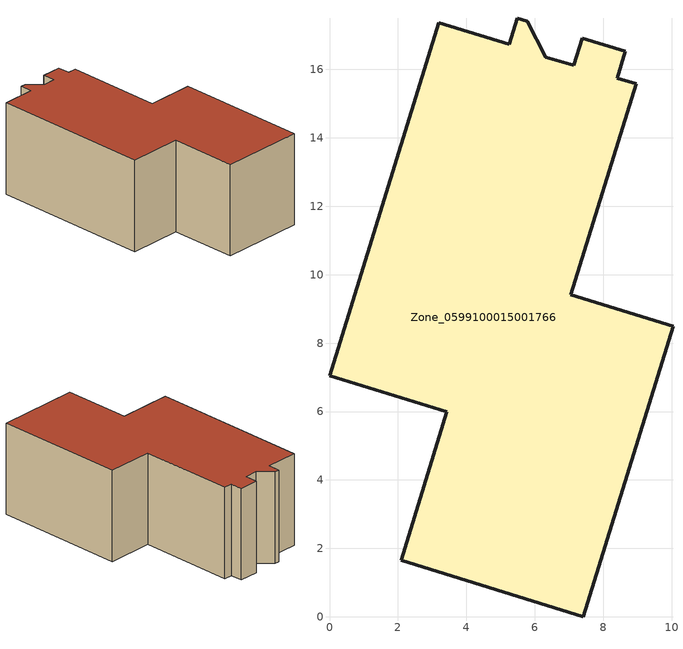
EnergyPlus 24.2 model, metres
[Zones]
Zone_0599100015001766
 floor ground (C_G): 8.41,15.75 8.96,15.58 7.05,9.42 10.04,8.49 7.42,0 2.09,1.65 3.43,5.99 0,7.05 3.19,17.37 5.26,16.73 5.49,17.5 5.78,17.41 6.32,16.36 7.15,16.13 7.39,16.92 8.65,16.53 z1.03
 wall outside (C_F): 2.09,1.65 7.42,0 10.04,8.49 7.05,9.42 8.96,15.58 8.41,15.75 8.65,16.53 7.39,16.92 7.15,16.13 6.32,16.36 5.78,17.41 5.49,17.5 5.26,16.73 3.19,17.37 0,7.05 3.43,5.99 2.09,1.65 z1.03:7.28
 roof outside (C_R): 7.15,16.13 6.32,16.36 5.78,17.41 5.49,17.5 5.26,16.73 3.19,17.37 0,7.05 3.43,5.99 2.09,1.65 7.42,0 10.04,8.49 7.05,9.42 8.96,15.58 8.41,15.75 8.65,16.53 7.39,16.92 z7.28
[BUILDING]
Pand.0599100015001766: North Axis=0; Terrain=City; Loads Convergence Tolerance Value=0.04; Temperature Convergence Tolerance Value=0.4; Solar Distribution=FullExterior; Maximum Number of Warmup Days=25; Minimum Number of Warmup Days=1
[Site:Location]
Rotterdam.The.Hague.AP_ZH_NLD Design_Conditions: Latitude=51.96; Longitude=4.45; Time Zone=1; Elevation=-4.5
[SITE:GROUNDTEMPERATURE:BUILDINGSURFACE]
18, 18, 18, 18, 18, 18, 18, 18, 18, 18, 18, 18
[MATERIAL] Thermal Absorptance=0.9; Solar Absorptance=0.7; Visible Absorptance=0.7
Name | Roughness | Thickness | Conductivity | Density | Specific Heat
G.D.1975-1991 | MediumSmooth | 0.15 | 0.288461 | 540 | 1210
F.D.1975-1991 | Rough | 0.3 | 0.230769 | 1920 | 840
R.D.1975-1991 | MediumRough | 0.2 | 0.153846 | 1500 | 1000
[CONSTRUCTION]
C_G: G.D.1975-1991
C_F: F.D.1975-1991
C_R: R.D.1975-1991
[ZONE]
Zone_0599100015001766: Type=1; Multiplier=1; Ceiling Height=Autocalculate; Volume=Autocalculate; Floor Area=autocalculate; Part of Total Floor Area=Yes
[ZONEINFILTRATION:DESIGNFLOWRATE]
Infil_Zone_0599100015001766: Zone or ZoneList or Space or SpaceList=Zone_0599100015001766; Schedule=AlwaysOn; Design Flow Rate Calculation Method=Flow/Area; Flow Rate per Floor Area=0.0042; Constant Term Coefficient=1; Temperature Term Coefficient=0; Velocity Term Coefficient=0; Velocity Squared Term Coefficient=0
[HVACTEMPLATE:ZONE:IDEALLOADSAIRSYSTEM]
Zone_0599100015001766: Maximum Heating Supply Air Temperature=50; Minimum Cooling Supply Air Temperature=13; Maximum Heating Supply Air Humidity Ratio=0.0156; Minimum Cooling Supply Air Humidity Ratio=0.0077; Heating Limit=NoLimit; Cooling Limit=NoLimit; Dehumidification Control Type=ConstantSensibleHeatRatio; Cooling Sensible Heat Ratio=0.7; Dehumidification Setpoint=60; Humidification Control Type=None; Humidification Setpoint=30; Outdoor Air Method=None; Outdoor Air Flow Rate per Person=0.00944; Outdoor Air Flow Rate per Zone Floor Area=0; Outdoor Air Flow Rate per Zone=0; Demand Controlled Ventilation Type=None; Outdoor Air Economizer Type=NoEconomizer; Heat Recovery Type=None; Sensible Heat Recovery Effectiveness=0.7; Latent Heat Recovery Effectiveness=0.65
[ZONECONTROL:THERMOSTAT]
ThermostatControl_Zone_0599100015001766: Zone or ZoneList=Zone_0599100015001766; Control Type Schedule=DualSetpointControlType; Control 1=Thermostat_Zone_0599100015001766; Temperature Difference Between Cutout And Setpoint=0
[THERMOSTATSETPOINT:DUALSETPOINT]
Thermostat_Zone_0599100015001766: Heating Setpoint Temperature Schedule=HeatingSetpoint_Zone_0599100015001766; Cooling Setpoint Temperature Schedule=CoolingSetpoint_Zone_0599100015001766
[SCHEDULE:COMPACT]
HeatingSetpoint_Zone_0599100015001766: Through: 12/31, For: AllDays, Until: 24:00, 21
CoolingSetpoint_Zone_0599100015001766: Through: 12/31, For: AllDays, Until: 24:00, 24
DualSetpointControlType: Through: 12/31, For: AllDays, Until: 24:00, 4
AlwaysOn: Through: 12/31, For: AllDays, Until: 24:00, 1
